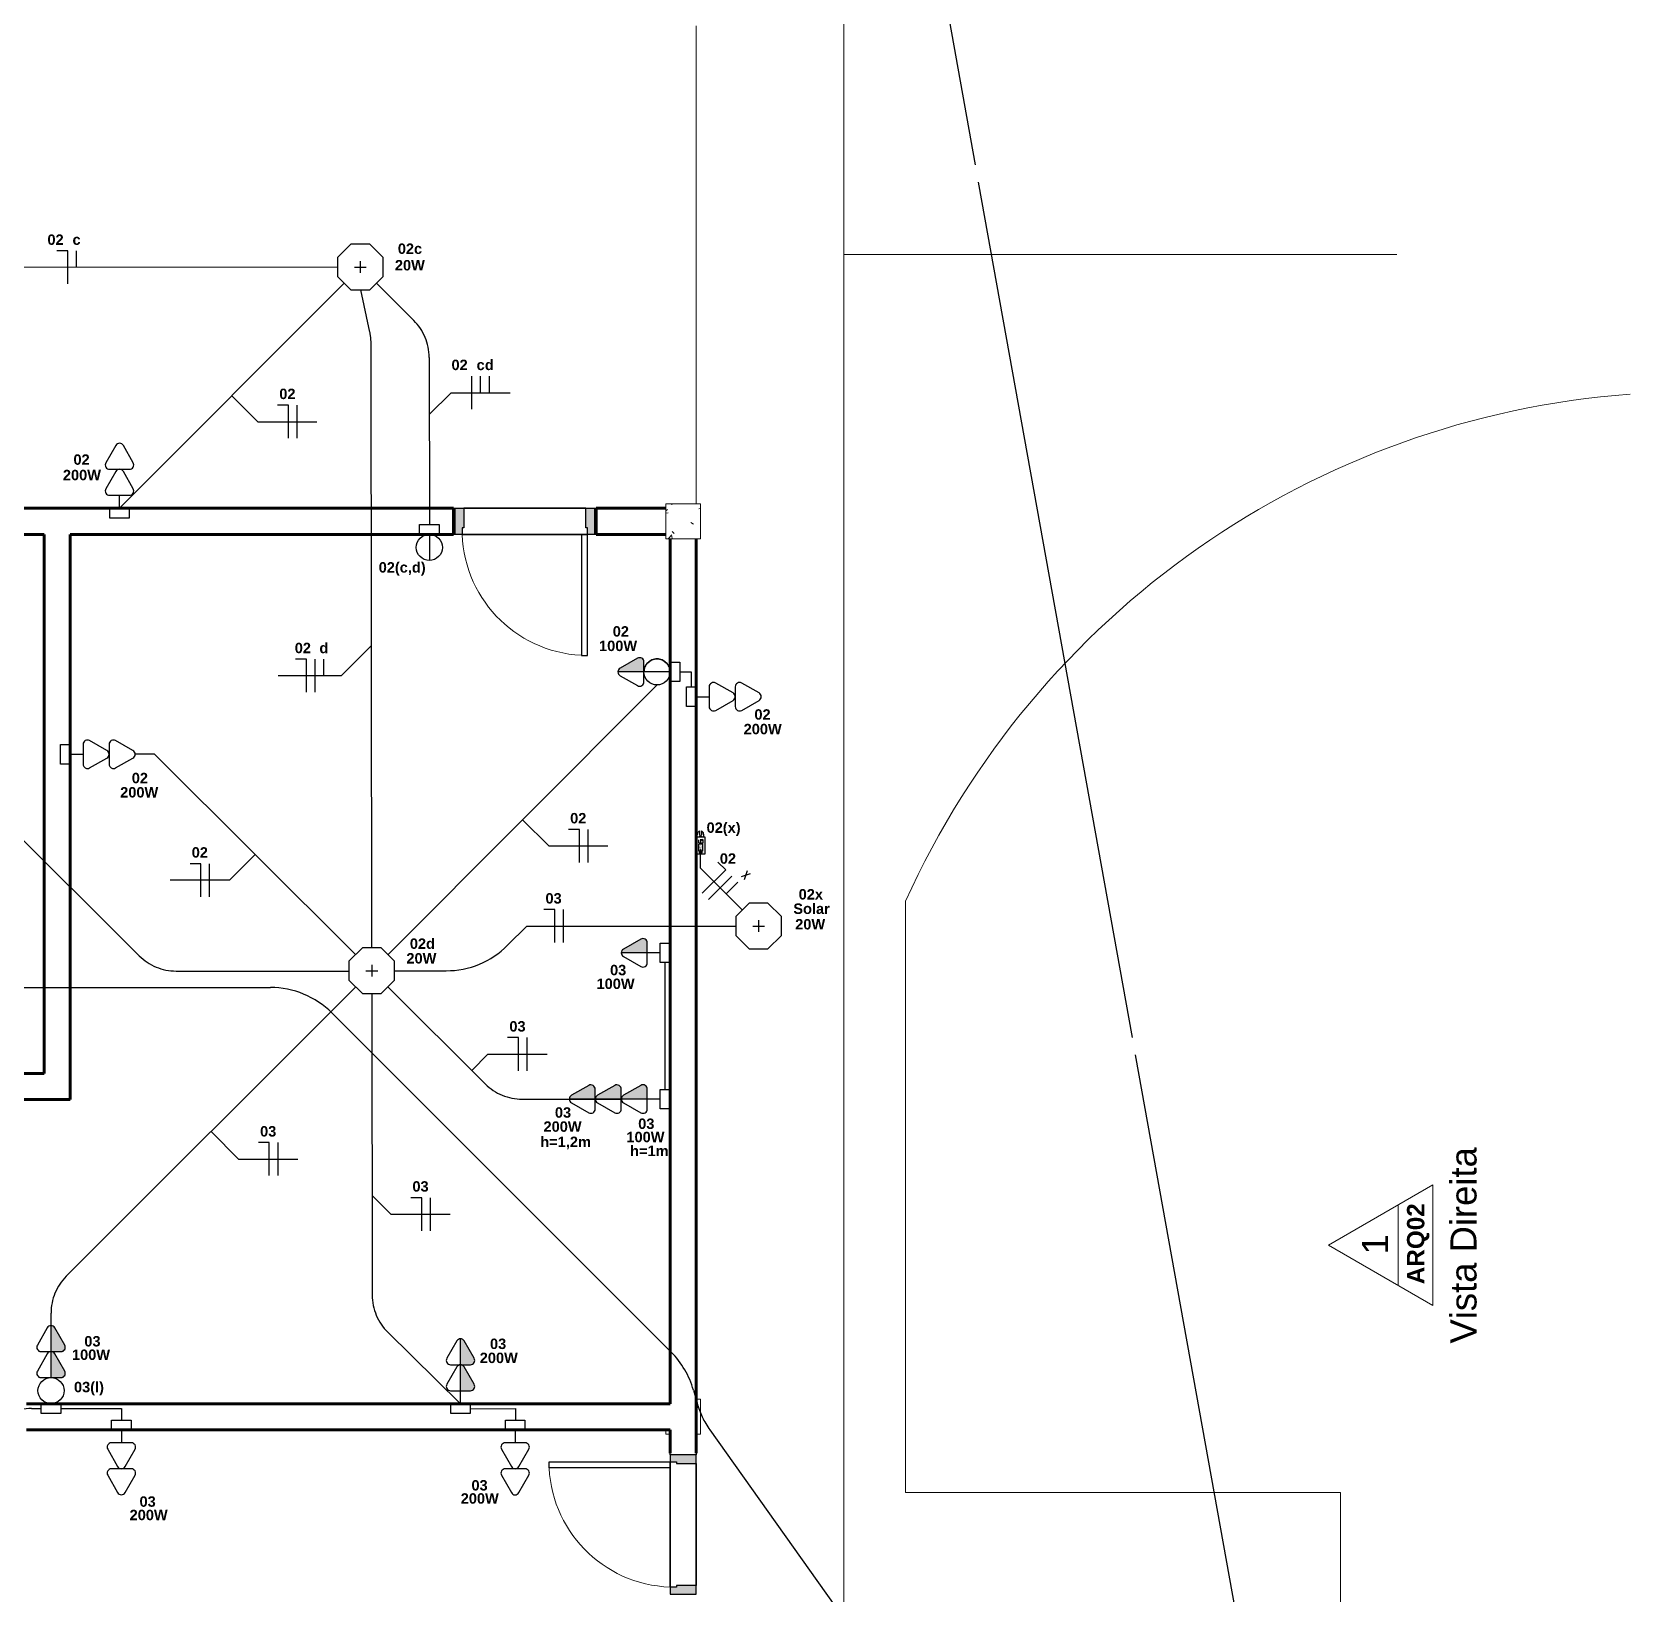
# Model space of a CAD drawing. Extents: x 1450 to 1868, y 82 to 351.
# Drawn here: x 1471.7 to 1480.89, y 149.15 to 158.14 of the extents above; entities that cross this region are included whole.
import ezdxf
from ezdxf.enums import TextEntityAlignment as Align

# ---------------------------------------------------------------- set-up
doc = ezdxf.new("R2010")
doc.units = 0
doc.header["$LTSCALE"] = 0.5
doc.linetypes.add('ELETRODUTO_TETO', pattern=[1000, 1000, 0])
doc.layers.get('0').update_dxf_attribs({"linetype": 'CONTINUOUS'})
for name, color, linetype, lineweight in [('A-DOOR', 31, 'CONTINUOUS', 25), ('A-DOOR-FRAM', 31, 'CONTINUOUS', 9), ('A-FLOR', 192, 'CONTINUOUS', 9), ('A-WALL', 113, 'CONTINUOUS', 30), ('G-ANNO-SYMB', 111, 'CONTINUOUS', 9), ('S-COLS', 52, 'CONTINUOUS', 9)]:
    doc.layers.add(name, color=color, linetype=linetype, lineweight=lineweight)
for name, color, linetype in [('ELETRODUTO', 7, 'CONTINUOUS'), ('ELETRODUTO_TETO', 2, 'CONTINUOUS'), ('FIACAO', 7, 'CONTINUOUS'), ('Iluminação', 7, 'CONTINUOUS'), ('INDICACAO_ALTURA', 7, 'CONTINUOUS'), ('INDICACAO_CIRCUITO', 2, 'CONTINUOUS'), ('INDICACAO_INTERRUPTOR_FIA', 2, 'CONTINUOUS'), ('INDICACAO_POTENCIA', 1, 'CONTINUOUS'), ('INTERRUPTORES', 1, 'CONTINUOUS'), ('LINHA_DE_CHAMADA', 7, 'CONTINUOUS'), ('LUMINÁRIAS', 3, 'CONTINUOUS'), ('Sensor', 7, 'CONTINUOUS'), ('TOMADAS ABNT', 10, 'CONTINUOUS'), ('X_LIGACAO_VIRTUAL_OBJ', 7, 'CONTINUOUS')]:
    doc.layers.add(name, color=color, linetype=linetype)
doc.styles.add('Arial', font='arialbd.ttf', dxfattribs={"height": 100})
doc.styles.add('Arial_1', font='arial.ttf', dxfattribs={"height": 150})
doc.styles.add('ROMANS', font='simplex.shx')

# ---------------------------------------------------------------- blocks, each defined once
blk = doc.blocks.new('Porta Simples de Abrir - 70x210cm - Marco de Madeira-3450794-Planta Baixa')
at = {"layer": 'A-DOOR-FRAM', "lineweight": 25}
h = blk.add_hatch(color=256, dxfattribs=at)
h.paths.add_polyline_path([(-400, 75), (-400, -75), (-360, -75), (-359.9, -38), (-350, -38), (-350, 75), (-399.1, 75)], flags=0)
h.paths.add_polyline_path([(350, 75), (350, -38), (360, -38), (360, -75), (400, -75), (400, 75), (361.7, 75)], flags=0)
at = {"layer": 'A-DOOR'}
for p, q in [((350, 75), (-350, 75)), ((-360, -75), (360, -75)), ((325, -75), (325, -771)), ((360, -75), (325, -75)), ((360, -771), (360, -75)), ((325, -771), (360, -771))]:
    blk.add_line(p, q, dxfattribs=at)
at = {"layer": 'A-DOOR', "lineweight": 9}
blk.add_arc((360, -50.9), 720.1, 181.92137, 270, dxfattribs=at)
at = {"layer": 'A-DOOR-FRAM', "lineweight": 25}
for p, q in [((-400, 75), (-350, 75)), ((-400, -75), (-400, 75)), ((-350, 75), (-350, -38)), ((350, 75), (400, 75)), ((350, -38), (350, 75)), ((400, 75), (400, -75)), ((-360, -75), (-400, -75)), ((-350, -38), (-360, -38)), ((-360, -38), (-360, -75)), ((360, -38), (350, -38)), ((360, -75), (360, -38)), ((400, -75), (360, -75))]:
    blk.add_line(p, q, dxfattribs=at)
blk = doc.blocks.new('Porta Simples de Abrir - 70x210cm - Marco de Madeira-3450791-Planta Baixa')
at = {"layer": 'A-DOOR-FRAM', "lineweight": 25}
h = blk.add_hatch(color=256, dxfattribs=at)
h.paths.add_polyline_path([(-400, -75), (-350, -75), (-350, 38), (-360, 38), (-360, 75), (-400, 75), (-400, -55.9)], flags=0)
h.paths.add_polyline_path([(350, -75), (400, -75), (400, 75), (360, 75), (359.9, 38), (350, 38), (350, -49.8)], flags=0)
at = {"layer": 'A-DOOR'}
for p, q in [((325, 75), (325, 771)), ((325, 771), (360, 771)), ((360, 771), (360, 75)), ((360, 75), (-360, 75)), ((360, 75), (325, 75)), ((-350, -75), (350, -75))]:
    blk.add_line(p, q, dxfattribs=at)
at = {"layer": 'A-DOOR', "lineweight": 9}
blk.add_arc((360, 50.9), 720.1, 90, 178.07863, dxfattribs=at)
at = {"layer": 'A-DOOR-FRAM', "lineweight": 25}
for p, q in [((-360, 75), (-400, 75)), ((-400, 75), (-400, -75)), ((-360, 38), (-360, 75)), ((-350, 38), (-360, 38)), ((-350, -75), (-350, 38)), ((360, 38), (350, 38)), ((350, 38), (350, -75)), ((360, 75), (360, 38)), ((400, 75), (360, 75)), ((400, -75), (400, 75)), ((-400, -75), (-350, -75)), ((350, -75), (400, -75))]:
    blk.add_line(p, q, dxfattribs=at)
blk = doc.blocks.new('Pilar Retangular de Concreto - 20X20 cm-V31-Planta Baixa')
at = {"layer": 'S-COLS'}
h = blk.add_hatch(dxfattribs=at)
h.set_pattern_fill('FP_50', color=256, style=0, pattern_type=2)
h.set_pattern_definition([(50, (31216.5, 6370.3), (364.368, -31.8783), [38.1, -419.1]), (355, (31216.5, 6370.3), (-70.486, 382.1133), [30.48, -335.28]), (100.451, (31246.87, 6367.65), (293.885, 350.2334), [32.38, -356.18]), (46.184, (31216.5, 6471.9), (542.1585, -84.086), [57.15, -628.65]), (96.636, (31261.7, 6464.9), (474.805, 494.855), [48.57, -534.27]), (351.184, (31216.5, 6471.9), (474.81, 494.85), [45.72, -502.92]), (21, (31267.3, 6446.5), (303.2285, -204.5305), [38.1, -419.1]), (326, (31267.3, 6446.5), (123.604, 368.376), [30.48, -335.28]), (71.451, (31292.58, 6429.46), (426.834, 163.8427), [32.38, -356.18]), (37.5, (31216.51, 6370.3), (6.17665, 169.11015), [16.764, -314.452, 16.764, -323.596, -336.55]), (37.5, (31216.51, 6370.3), (6.17665, 169.11015), [-671.576, 16.764, -319.786]), (7.5, (31216.51, 6370.3), (133.6389, 200.3615), [16.764, -177.292, 16.764, -306.832, -128.27]), (7.5, (31216.51, 6370.3), (133.6389, 200.3615), [-517.652, 16.764, -111.506]), (327.5, (31103.23, 6370.3), (271.1818, -11.45836), [16.764, -110.236, 16.764, -379.476, -525.78]), (327.5, (31103.23, 6370.3), (271.1818, -11.45836), [-523.24, 16.764, -509.016]), (317.5, (31052.43, 6370.3), (296.2585, 50.8528), [16.764, -148.336, 16.764, -246.38, -373.38]), (317.5, (31052.43, 6370.3), (296.2585, 50.8528), [-428.244, 16.764, -356.616])])
h.paths.add_polyline_path([(50, -100), (100, -100), (100, 100), (-100, 100), (-100, -100), (49.5, -100)], flags=0)
for p, q in [((100, 100), (-100, 100)), ((-100, 100), (-100, -100)), ((100, -100), (100, 100)), ((-100, -100), (100, -100))]:
    blk.add_line(p, q, dxfattribs=at)
blk = doc.blocks.new('Pilar Retangular de Concreto - 20X20 cm-3213277-Planta Baixa')
at = {"layer": 'S-COLS'}
h = blk.add_hatch(dxfattribs=at)
h.set_pattern_fill('FP_51', color=256, style=0, pattern_type=2)
h.set_pattern_definition([(0, (31216.51, 11520.3), (406.4, 101.6), [16.764, -288.036, 16.764, -288.036, -1625.6]), (0, (31216.51, 11520.3), (406.4, 101.6), [-609.6, 16.764, -592.836, 16.764, -288.036, -711.2]), (0, (31216.51, 11520.3), (406.4, 101.6), [-1524, 16.764, -186.436, 16.764, -491.236]), (120, (31368.91, 11571.1), (-291.18818, 301.15272), [16.764, -288.036, 16.764, -288.036, -1625.6]), (120, (31368.91, 11571.1), (-291.18818, 301.15272), [-609.6, 16.764, -592.836, 16.764, -288.036, -711.2]), (120, (31368.91, 11571.1), (-291.18818, 301.15272), [-1524, 16.764, -186.436, 16.764, -491.236]), (240, (31419.71, 11774.3), (-115.21182, -402.75272), [16.764, -288.036, 16.764, -1913.636]), (240, (31419.71, 11774.3), (-115.21182, -402.75272), [-321.564, -288.036, 16.764, -592.836, -1016]), (240, (31419.71, 11774.3), (-115.21182, -402.75272), [-1219.2, 16.764, -288.036, 16.764, -694.436]), (240, (31419.71, 11774.3), (-115.21182, -402.75272), [-1540.764, -186.436, 16.764, -491.236])])
h.paths.add_polyline_path([(-75, -100), (-75, -75), (-100, -75), (-100, -100)], flags=0)
h.paths.add_polyline_path([(75, -100), (100, -100), (100, 100), (75, 100), (75, 75)], flags=0)
h.paths.add_polyline_path([(-75, -75), (-74, -74), (-75, -74)], flags=0)
h.paths.add_polyline_path([(-74, 74), (-75, 75), (-75, 74)], flags=0)
for p, q in [((75, 100), (100, 100)), ((100, 100), (100, -100)), ((-100, -100), (-100, -75)), ((-75, -100), (-100, -100)), ((100, -100), (75, -100))]:
    blk.add_line(p, q, dxfattribs=at)
blk = doc.blocks.new('Elevação - Nome da Vista e Número do Detalhe-844492-Planta Baixa')
at = {"layer": 'G-ANNO-SYMB'}
for p, q in [((0.01, 8), (-6.92, -4)), ((0.01, 8), (6.94, -4)), ((-4.61, 0), (4.63, 0)), ((6.94, -4), (-6.92, -4))]:
    blk.add_line(p, q, dxfattribs=at)
blk = doc.blocks.new('*U185', base_point=(-45555.69, 15793.7))
blk.add_hatch(color=256).paths.add_polyline_path([(-45553.52, 15814.91, 0.269143), (-45555.69, 15816.17), (-45555.69, 15801.2), (-45550, 15801.2, 0.575867), (-45547.82, 15804.94)])
for p, q in [((-45555.69, 15801.2), (-45555.69, 15816.17)), ((-45557.86, 15814.91), (-45563.55, 15804.94)), ((-45547.82, 15804.94), (-45553.52, 15814.91)), ((-45561.38, 15801.2), (-45555.69, 15801.2)), ((-45555.69, 15793.7), (-45555.69, 15801.2)), ((-45555.69, 15801.2), (-45550, 15801.2))]:
    blk.add_line(p, q)
blk.add_lwpolyline([(-45561.29, 15793.7), (-45550.08, 15793.7), (-45550.08, 15788.1), (-45561.29, 15788.1)], close=True)
for centre, start, end in [((-45555.69, 15813.67), 29.74488, 150.25512), ((-45561.38, 15803.7), 150.25512, 270), ((-45550, 15803.7), 270, 29.74488)]:
    blk.add_arc(centre, 2.5, start, end)
blk = doc.blocks.new('*U186', base_point=(-45880.83, 15354.17))
blk.add_hatch(color=256).paths.add_polyline_path([(-45878.65, 15375.37, 0.269143), (-45880.83, 15376.63), (-45880.83, 15361.67), (-45875.13, 15361.67, 0.575867), (-45872.96, 15365.41)])
for p, q in [((-45883, 15375.37), (-45888.69, 15365.41)), ((-45880.83, 15361.67), (-45880.83, 15376.63)), ((-45872.96, 15365.41), (-45878.65, 15375.37)), ((-45886.52, 15361.67), (-45880.83, 15361.67)), ((-45880.83, 15354.17), (-45880.83, 15361.67)), ((-45880.83, 15361.67), (-45875.13, 15361.67))]:
    blk.add_line(p, q)
blk.add_lwpolyline([(-45886.43, 15354.17), (-45875.22, 15354.17), (-45875.22, 15348.56), (-45886.43, 15348.56)], close=True)
for centre, start, end in [((-45880.83, 15374.13), 29.74488, 150.25512), ((-45886.52, 15364.17), 150.25512, 270), ((-45875.13, 15364.17), 270, 29.74488)]:
    blk.add_arc(centre, 2.5, start, end)
blk = doc.blocks.new('*U200', base_point=(-46591.25, 14842.25))
for p, q in [((-46593.42, 14878.41), (-46599.12, 14868.45)), ((-46583.39, 14868.45), (-46589.08, 14878.41)), ((-46593.42, 14863.45), (-46599.12, 14853.49)), ((-46596.95, 14864.71), (-46591.25, 14864.71)), ((-46591.25, 14864.71), (-46585.56, 14864.71)), ((-46583.39, 14853.49), (-46589.08, 14863.45)), ((-46596.95, 14849.75), (-46591.25, 14849.75)), ((-46591.25, 14842.25), (-46591.25, 14849.75)), ((-46591.25, 14849.75), (-46585.56, 14849.75))]:
    blk.add_line(p, q)
blk.add_lwpolyline([(-46596.86, 14842.25), (-46585.65, 14842.25), (-46585.65, 14836.65), (-46596.86, 14836.65)], close=True)
for centre, start, end in [((-46591.25, 14877.17), 29.74488, 150.25512), ((-46596.95, 14867.21), 150.25512, 270), ((-46591.25, 14862.21), 29.74488, 150.25512), ((-46585.56, 14867.21), 270, 29.74488), ((-46596.95, 14852.25), 150.25512, 270), ((-46585.56, 14852.25), 270, 29.74488)]:
    blk.add_arc(centre, 2.5, start, end)
blk = doc.blocks.new('*U201', base_point=(-46012.42, 15176))
for p, q in [((-46014.59, 15212.17), (-46020.29, 15202.21)), ((-46004.56, 15202.21), (-46010.25, 15212.17)), ((-46014.59, 15197.21), (-46020.29, 15187.24)), ((-46018.11, 15198.47), (-46012.42, 15198.47)), ((-46012.42, 15198.47), (-46006.73, 15198.47)), ((-46004.56, 15187.24), (-46010.25, 15197.21)), ((-46018.11, 15183.5), (-46012.42, 15183.5)), ((-46012.42, 15176), (-46012.42, 15183.5)), ((-46012.42, 15183.5), (-46006.73, 15183.5))]:
    blk.add_line(p, q)
blk.add_lwpolyline([(-46018.03, 15176), (-46006.82, 15176), (-46006.82, 15170.4), (-46018.03, 15170.4)], close=True)
for centre, start, end in [((-46012.42, 15210.93), 29.74488, 150.25512), ((-46018.11, 15200.97), 150.25512, 270), ((-46006.73, 15200.97), 270, 29.74488), ((-46012.42, 15195.97), 29.74488, 150.25512), ((-46018.11, 15186), 150.25512, 270), ((-46006.73, 15186), 270, 29.74488)]:
    blk.add_arc(centre, 2.5, start, end)
blk = doc.blocks.new('*U214', base_point=(-46063.08, 15664.77))
for p, q in [((-46065.26, 15700.93), (-46070.95, 15690.97)), ((-46055.22, 15690.97), (-46060.91, 15700.93)), ((-46068.78, 15687.23), (-46063.08, 15687.23)), ((-46063.08, 15687.23), (-46057.39, 15687.23)), ((-46065.26, 15685.97), (-46070.95, 15676.01)), ((-46055.22, 15676.01), (-46060.91, 15685.97)), ((-46068.78, 15672.27), (-46063.08, 15672.27)), ((-46063.08, 15664.77), (-46063.08, 15672.27)), ((-46063.08, 15672.27), (-46057.39, 15672.27))]:
    blk.add_line(p, q)
blk.add_lwpolyline([(-46068.69, 15664.77), (-46057.48, 15664.77), (-46057.48, 15659.17), (-46068.69, 15659.17)], close=True)
for centre, start, end in [((-46063.08, 15699.69), 29.74488, 150.25512), ((-46068.78, 15689.73), 150.25512, 270), ((-46063.08, 15684.73), 29.74488, 150.25512), ((-46057.39, 15689.73), 270, 29.74488), ((-46068.78, 15674.77), 150.25512, 270), ((-46057.39, 15674.77), 270, 29.74488)]:
    blk.add_arc(centre, 2.5, start, end)
blk = doc.blocks.new('*U245', base_point=(-45792.45, 15303.26))
for points in [[(-45790.28, 15339.42, 0.269143), (-45792.45, 15340.68), (-45792.45, 15325.72), (-45786.76, 15325.72, 0.575867), (-45784.59, 15329.46)], [(-45790.28, 15324.46, 0.269143), (-45792.45, 15325.72), (-45792.45, 15310.76), (-45786.76, 15310.76, 0.575867), (-45784.59, 15314.5)]]:
    blk.add_hatch(color=256).paths.add_polyline_path(points)
for p, q in [((-45794.62, 15339.42), (-45800.32, 15329.46)), ((-45792.45, 15325.72), (-45792.45, 15340.68)), ((-45784.59, 15329.46), (-45790.28, 15339.42)), ((-45794.62, 15324.46), (-45800.32, 15314.5)), ((-45798.15, 15325.72), (-45792.45, 15325.72)), ((-45792.45, 15310.76), (-45792.45, 15325.72)), ((-45792.45, 15325.72), (-45786.76, 15325.72)), ((-45784.59, 15314.5), (-45790.28, 15324.46)), ((-45798.15, 15310.76), (-45792.45, 15310.76)), ((-45792.45, 15303.26), (-45792.45, 15310.76)), ((-45792.45, 15310.76), (-45786.76, 15310.76))]:
    blk.add_line(p, q)
blk.add_lwpolyline([(-45798.06, 15303.26), (-45786.85, 15303.26), (-45786.85, 15297.65), (-45798.06, 15297.65)], close=True)
for centre, start, end in [((-45792.45, 15338.18), 29.74488, 150.25512), ((-45798.15, 15328.22), 150.25512, 270), ((-45786.76, 15328.22), 270, 29.74488), ((-45792.45, 15323.22), 29.74488, 150.25512), ((-45798.15, 15313.26), 150.25512, 270), ((-45786.76, 15313.26), 270, 29.74488)]:
    blk.add_arc(centre, 2.5, start, end)
blk = doc.blocks.new('*U247', base_point=(-46220.67, 15532.66))
for p, q in [((-46222.84, 15568.82), (-46228.53, 15558.86)), ((-46212.8, 15558.86), (-46218.5, 15568.82)), ((-46222.84, 15553.86), (-46228.53, 15543.9)), ((-46226.36, 15555.12), (-46220.67, 15555.12)), ((-46220.67, 15555.12), (-46214.97, 15555.12)), ((-46212.8, 15543.9), (-46218.5, 15553.86)), ((-46226.36, 15540.16), (-46220.67, 15540.16)), ((-46220.67, 15532.66), (-46220.67, 15540.16)), ((-46220.67, 15540.16), (-46214.97, 15540.16))]:
    blk.add_line(p, q)
blk.add_lwpolyline([(-46226.27, 15532.66), (-46215.06, 15532.66), (-46215.06, 15527.06), (-46226.27, 15527.06)], close=True)
for centre, start, end in [((-46220.67, 15567.58), 29.74488, 150.25512), ((-46226.36, 15557.62), 150.25512, 270), ((-46214.97, 15557.62), 270, 29.74488), ((-46220.67, 15552.62), 29.74488, 150.25512), ((-46226.36, 15542.66), 150.25512, 270), ((-46214.97, 15542.66), 270, 29.74488)]:
    blk.add_arc(centre, 2.5, start, end)
blk = doc.blocks.new('*U250', base_point=(-45780.57, 15429.32))
for points in [[(-45778.4, 15457.98, 0.269143), (-45780.57, 15459.24), (-45780.57, 15444.28), (-45774.88, 15444.28, 0.575867), (-45772.71, 15448.02)], [(-45778.4, 15443.02, 0.269143), (-45780.57, 15444.28), (-45780.57, 15429.32), (-45774.88, 15429.32, 0.575867), (-45772.71, 15433.06)]]:
    blk.add_hatch(color=256).paths.add_polyline_path(points)
for p, q in [((-45782.74, 15457.98), (-45788.43, 15448.02)), ((-45780.57, 15444.28), (-45780.57, 15459.24)), ((-45772.71, 15448.02), (-45778.4, 15457.98)), ((-45782.74, 15443.02), (-45788.43, 15433.06)), ((-45786.26, 15444.28), (-45780.57, 15444.28)), ((-45780.57, 15429.32), (-45780.57, 15444.28)), ((-45780.57, 15444.28), (-45774.88, 15444.28)), ((-45772.71, 15433.06), (-45778.4, 15443.02)), ((-45786.26, 15429.32), (-45780.57, 15429.32)), ((-45780.57, 15429.32), (-45774.88, 15429.32))]:
    blk.add_line(p, q)
for centre, start, end in [((-45780.57, 15456.74), 29.74488, 150.25512), ((-45786.26, 15446.78), 150.25512, 270), ((-45774.88, 15446.78), 270, 29.74488), ((-45780.57, 15441.78), 29.74488, 150.25512), ((-45786.26, 15431.82), 150.25512, 270), ((-45774.88, 15431.82), 270, 29.74488)]:
    blk.add_arc(centre, 2.5, start, end)
blk = doc.blocks.new('*U251', base_point=(-45579.53, 15587.39))
at = {"linetype": 'ByBlock'}
blk.add_lwpolyline([(-45579.53, 15587.39), (-45579.52, 15587.39)], dxfattribs=at)
blk = doc.blocks.new('*U291', base_point=(-46555.9, 19648.2))
at = {"layer": 'LUMINÁRIAS'}
blk.add_lwpolyline([(-46574.1, 19655.8), (-46574.1, 19640.7), (-46563.4, 19630.1), (-46548.4, 19630.1), (-46537.7, 19640.7), (-46537.7, 19655.8), (-46548.4, 19666.4), (-46563.4, 19666.4)], close=True, dxfattribs=at)
for points in [[(-46555.9, 19652.9), (-46555.9, 19643.6)], [(-46560.6, 19648.2), (-46551.2, 19648.2)]]:
    blk.add_lwpolyline(points, dxfattribs=at)
blk = doc.blocks.new('Cozinha')
at = {"layer": 'A-WALL', "lineweight": 70}
for p, q in [((1363, -297.5), (782.5, -297.5)), ((1363, -312.5), (1363, -297.5)), ((1485, -297.5), (1445, -297.5)), ((1445, -297.5), (1445, -312.5)), ((782.5, -312.5), (1127.5, -312.5)), ((1127.5, -312.5), (1127.5, -622.5)), ((1142.5, -312.5), (1363, -312.5)), ((1142.5, -637.5), (1142.5, -312.5)), ((1445, -312.5), (1485, -312.5)), ((1487.5, -315), (1487.5, -812.5)), ((1502.5, -841), (1502.5, -315)), ((1127.5, -622.5), (1114.5, -622.5)), ((1114.5, -637.5), (1142.5, -637.5)), ((1487.5, -812.5), (1117.5, -812.5)), ((1117.5, -827.5), (1487.5, -827.5)), ((1487.5, -827.5), (1487.5, -841))]:
    blk.add_line(p, q, dxfattribs=at)
at = {"layer": 'A-WALL'}
for p, q in [((1363, -297.5), (1364, -297.5)), ((1369, -297.5), (1439, -297.5)), ((1444, -297.5), (1445, -297.5)), ((1364, -312.5), (1363, -312.5)), ((1440, -312.5), (1368, -312.5)), ((1445, -312.5), (1444, -312.5)), ((1487.5, -842), (1487.5, -841)), ((1502.5, -841), (1502.5, -842)), ((1487.5, -918), (1487.5, -846)), ((1502.5, -847), (1502.5, -917))]:
    blk.add_line(p, q, dxfattribs=at)
at = {"layer": 'A-WALL', "lineweight": 9}
for p, q in [((1142.5, -635.5), (1142.4, -635.5)), ((1487.6, -812.6), (1117.5, -812.6))]:
    blk.add_line(p, q, dxfattribs=at)
blk = doc.blocks.new('*U379', base_point=(-30989.75, 35808.86))
for p, q in [((-30982.25, 35814.55), (-30982.25, 35808.86)), ((-30968.55, 35811.03), (-30978.51, 35816.72)), ((-30967.29, 35814.55), (-30967.29, 35808.86)), ((-30953.59, 35811.03), (-30963.55, 35816.72)), ((-30989.75, 35808.86), (-30982.25, 35808.86)), ((-30982.25, 35808.86), (-30982.25, 35803.16)), ((-30978.51, 35800.99), (-30968.55, 35806.69)), ((-30967.29, 35808.86), (-30967.29, 35803.16)), ((-30963.55, 35800.99), (-30953.59, 35806.69))]:
    blk.add_line(p, q)
blk.add_lwpolyline([(-30989.75, 35814.46), (-30989.75, 35803.25), (-30995.35, 35803.25), (-30995.35, 35814.46)], close=True)
for centre, start, end in [((-30979.75, 35814.55), 60.25512, 180), ((-30964.79, 35814.55), 60.25512, 180), ((-30979.75, 35803.16), 180, 299.74488), ((-30969.79, 35808.86), 299.74488, 60.25512), ((-30964.79, 35803.16), 180, 299.74488), ((-30954.83, 35808.86), 299.74488, 60.25512)]:
    blk.add_arc(centre, 2.5, start, end)
blk = doc.blocks.new('*U384', base_point=(-30474.53, 36345.75))
blk.add_line((-30474.53, 36345.75), (-30459.53, 36345.75))
blk.add_lwpolyline([(-30474.53, 36351.35), (-30474.53, 36340.15), (-30480.14, 36340.15), (-30480.14, 36351.35)], close=True)
blk.add_circle((-30467.03, 36345.75), 7.5)
blk = doc.blocks.new('*U439', base_point=(-31249.24, 36786.62))
at = {"linetype": 'ByBlock'}
blk.add_lwpolyline([(-31249.24, 36786.62), (-31193.32, 36730.7, 0.198775), (-31172.13, 36721.92), (-31115.15, 36721.89)], format="xyb", dxfattribs=at)
blk = doc.blocks.new('*U440', base_point=(-31115.15, 36721.89))
at = {"linetype": 'ByBlock'}
blk.add_lwpolyline([(-31115.15, 36721.89), (-31115.15, 36721.89)], dxfattribs=at)
blk = doc.blocks.new('*U441', base_point=(-31089.88, 36727.46))
at = {"linetype": 'ByBlock'}
blk.add_lwpolyline([(-31089.88, 36727.46), (-31089.79, 36800.39)], dxfattribs=at)
blk = doc.blocks.new('*U442', base_point=(-31258.49, 36808.96))
at = {"linetype": 'ByBlock'}
blk.add_lwpolyline([(-31258.49, 36808.96), (-31258.49, 37156.79, 0.053042), (-31259.16, 37163.1), (-31264.42, 37187.54)], format="xyb", dxfattribs=at)
blk = doc.blocks.new('*U443', base_point=(-31255.37, 37191.38))
at = {"linetype": 'ByBlock'}
blk.add_lwpolyline([(-31255.37, 37191.38), (-31233.89, 37169.9, -0.198928), (-31225.1, 37148.68), (-31225.11, 37052.44)], format="xyb", dxfattribs=at)
blk = doc.blocks.new('*U444', base_point=(-31277.71, 37200.63))
at = {"linetype": 'ByBlock'}
blk.add_lwpolyline([(-31277.71, 37200.63), (-31602.78, 37200.63)], dxfattribs=at)
blk = doc.blocks.new('*U445', base_point=(-31258.49, 36782.78))
at = {"linetype": 'ByBlock'}
blk.add_lwpolyline([(-31258.49, 36782.78), (-31258.49, 36609.32, 0.200541), (-31249.57, 36587.97), (-31207.79, 36546.71)], format="xyb", dxfattribs=at)
blk = doc.blocks.new('*U449', base_point=(-31202.19, 36543.9))
at = {"linetype": 'ByBlock'}
blk.add_lwpolyline([(-31202.19, 36543.9), (-31202.19, 36543.9), (-31176.21, 36543.9), (-31176.21, 36537.38)], dxfattribs=at)
blk = doc.blocks.new('*U451', base_point=(-31273.88, 37191.38))
at = {"linetype": 'ByBlock'}
blk.add_lwpolyline([(-31273.88, 37191.38), (-31403.23, 37062.05)], dxfattribs=at)
blk = doc.blocks.new('*U452', base_point=(-31267.75, 36805.13))
at = {"linetype": 'ByBlock'}
blk.add_lwpolyline([(-31267.75, 36805.13), (-31383.23, 36920.61), (-31394.42, 36920.61)], dxfattribs=at)
blk = doc.blocks.new('*U476', base_point=(-31606.29, 36892.31))
at = {"linetype": 'ByBlock'}
blk.add_lwpolyline([(-31606.29, 36892.31), (-31492.33, 36892.3, -0.198883), (-31471.12, 36883.51), (-31392.26, 36804.65, 0.198594), (-31371.08, 36795.87), (-31271.58, 36795.74)], format="xyb", dxfattribs=at)
blk = doc.blocks.new('*U774', base_point=(-33693.58, 35301.75))
at = {"linetype": 'ByBlock'}
blk.add_arc((-33701.08, 35301.75), 7.5, 180, 180, dxfattribs=at)
blk = doc.blocks.new('*U773', base_point=(-33678.62, 35301.75))
at = {"linetype": 'ByBlock'}
blk.add_lwpolyline([(-33678.62, 35301.75), (-33678.62, 35301.75)], dxfattribs=at)
blk = doc.blocks.new('*U762', base_point=(-33475.09, 35665.19))
blk.add_hatch(color=256).paths.add_polyline_path([(-33461.38, 35663.02, 0.269143), (-33460.13, 35665.19), (-33475.09, 35665.19), (-33475.09, 35659.5, 0.575867), (-33471.35, 35657.33)])
for p, q in [((-33475.09, 35670.89), (-33475.09, 35665.19)), ((-33475.09, 35665.19), (-33475.09, 35659.5)), ((-33475.09, 35665.19), (-33460.13, 35665.19)), ((-33461.38, 35667.36), (-33471.35, 35673.06)), ((-33471.35, 35657.33), (-33461.38, 35663.02))]:
    blk.add_line(p, q)
for centre, start, end in [((-33472.59, 35670.89), 60.25512, 180), ((-33462.63, 35665.19), 299.74488, 60.25512), ((-33472.59, 35659.5), 180, 299.74488)]:
    blk.add_arc(centre, 2.5, start, end)
blk = doc.blocks.new('*U763', base_point=(-33353.58, 35808.49))
at = {"linetype": 'ByBlock'}
blk.add_lwpolyline([(-33353.58, 35808.49), (-33353.57, 35808.49)], dxfattribs=at)
blk = doc.blocks.new('*U761', base_point=(-33475.09, 35665.19))
blk.add_lwpolyline([(-33475.09, 35670.8), (-33475.09, 35659.59), (-33480.69, 35659.59), (-33480.69, 35670.8)], close=True)
blk.add_circle((-33467.59, 35665.19), 7.5)
blk = doc.blocks.new('*U767', base_point=(-33353.63, 35555.76))
at = {"linetype": 'ByBlock'}
blk.add_arc((-33346.13, 35555.76), 7.5, 359.9999999999515, 0, dxfattribs=at)
blk = doc.blocks.new('*U780', base_point=(-32594.55, 35225.87))
at = {"linetype": 'ByBlock'}
blk.add_lwpolyline([(-32594.55, 35225.87), (-32594.55, 35233.05, -0.198912), (-32585.77, 35254.26), (-32419.34, 35420.69)], format="xyb", dxfattribs=at)
blk = doc.blocks.new('*U781', base_point=(-32594.55, 35210.91))
at = {"linetype": 'ByBlock'}
blk.add_lwpolyline([(-32594.55, 35210.91), (-32594.55, 35210.91)], dxfattribs=at)
blk = doc.blocks.new('*U782', base_point=(-32588.95, 35178.14))
at = {"linetype": 'ByBlock'}
blk.add_lwpolyline([(-32588.95, 35178.14), (-32554.11, 35178.14), (-32554.11, 35171.55)], dxfattribs=at)
blk = doc.blocks.new('*U783', base_point=(-32594.55, 35195.94))
at = {"linetype": 'ByBlock'}
blk.add_arc((-32594.55, 35188.44), 7.5, 90, 90, dxfattribs=at)
blk = doc.blocks.new('*U789', base_point=(-32758.7, 35037.7))
at = {"linetype": 'ByBlock'}
blk.add_lwpolyline([(-32758.7, 35037.7), (-32627.05, 35169.36, -0.198912), (-32605.83, 35178.14), (-32600.16, 35178.14)], format="xyb", dxfattribs=at)
blk = doc.blocks.new('*U795', base_point=(-30117.59, 34469.84))
at = {"linetype": 'ByBlock'}
blk.add_arc((-30117.59, 34477.34), 7.5, 90, 270, dxfattribs=at)
blk = doc.blocks.new('*U702', base_point=(-33530.26, 38080.92))
blk.add_line((-33530.26, 38080.92), (-33515.26, 38080.92))
blk.add_lwpolyline([(-33530.26, 38086.52), (-33530.26, 38075.32), (-33535.86, 38075.32), (-33535.86, 38086.52)], close=True)
blk.add_circle((-33522.76, 38080.92), 7.5)
blk = doc.blocks.new('*U703', base_point=(-33552.37, 38084.74))
blk.add_hatch(color=256).paths.add_polyline_path([(-33538.67, 38082.57, 0.269143), (-33537.41, 38084.74), (-33552.37, 38084.74), (-33552.37, 38079.05, 0.575867), (-33548.63, 38076.88)])
for p, q in [((-33552.37, 38090.43), (-33552.37, 38084.74)), ((-33538.67, 38086.91), (-33548.63, 38092.6)), ((-33552.37, 38084.74), (-33552.37, 38079.05)), ((-33552.37, 38084.74), (-33537.41, 38084.74)), ((-33548.63, 38076.88), (-33538.67, 38082.57))]:
    blk.add_line(p, q)
for centre, start, end in [((-33549.87, 38090.43), 60.25512, 180), ((-33539.91, 38084.74), 299.74488, 60.25512), ((-33549.87, 38079.05), 180, 299.74488)]:
    blk.add_arc(centre, 2.5, start, end)
blk = doc.blocks.new('*U798', base_point=(-32400.84, 35439.21))
at = {"linetype": 'ByBlock'}
blk.add_lwpolyline([(-32400.84, 35439.21), (-32246.07, 35594.34)], dxfattribs=at)
blk = doc.blocks.new('*U799', base_point=(-32232.98, 35601.84))
at = {"linetype": 'ByBlock'}
blk.add_lwpolyline([(-32232.98, 35601.84), (-32226.39, 35601.84), (-32226.39, 35593.2)], dxfattribs=at)
blk = doc.blocks.new('*U800', base_point=(-32253.58, 35601.84))
at = {"linetype": 'ByBlock'}
blk.add_arc((-32246.08, 35601.84), 7.5, 0, 180, dxfattribs=at)
blk = doc.blocks.new('*U1126', base_point=(-32151.6, 36385.57))
at = {"linetype": 'ByBlock'}
blk.add_lwpolyline([(-32151.6, 36385.57), (-31837.02, 34636.36)], dxfattribs=at)
blk = doc.blocks.new('*U1127', base_point=(-32943.58, 35605.44))
at = {"linetype": 'ByBlock'}
blk.add_lwpolyline([(-32943.58, 35605.44), (-32943.01, 35605.44, -0.198912), (-32907.65, 35590.8), (-32751.86, 35435, 0.198912), (-32716.5, 35420.36), (-32468.4, 35420.36, -0.198912), (-32433.05, 35405.71), (-32237.93, 35210.6, -0.128966), (-32225.13, 35188.69), (-32223.08, 35181.35, 0.086564), (-32215.68, 35165.84), (-31844.89, 34643.99)], format="xyb", dxfattribs=at)
blk = doc.blocks.new('*U1311', base_point=(1473.7829, 152.7384))
at = {"linetype": 'ByBlock'}
blk.add_lwpolyline([(1473.7829, 152.7384), (1474.079, 152.7384, 0.198912), (1474.4326, 152.8848), (1474.5429, 152.9951), (1475.7452, 152.9951)], format="xyb", dxfattribs=at)
blk = doc.blocks.new('*U1315', base_point=(1473.1387, 150.689))
blk.add_hatch(color=256).paths.add_polyline_path([(1473.2198, 150.6879, 1), (1473.221, 150.6879, 1)])
for points in [[(1473.2387, 150.713), (1473.2387, 150.665, -0.414214), (1473.2377, 150.664), (1473.1397, 150.664, -0.414214), (1473.1387, 150.665), (1473.1387, 150.713, -0.414214), (1473.1397, 150.714), (1473.2377, 150.714, -0.414214)], [(1473.1565, 150.6785), (1473.1565, 150.6972, -0.414214), (1473.1575, 150.6982), (1473.1969, 150.6982, -0.414214), (1473.1979, 150.6972), (1473.1979, 150.6785, -0.414214), (1473.1969, 150.6775), (1473.1575, 150.6775, -0.414214)]]:
    blk.add_lwpolyline(points, format="xyb", close=True)
for points in [[(1473.1461, 150.6941), (1473.1424, 150.6903)], [(1473.1424, 150.6903), (1473.1515, 150.6903)], [(1473.1461, 150.6817), (1473.1424, 150.6854)], [(1473.1424, 150.6854), (1473.1515, 150.6854)], [(1473.155, 150.6879), (1473.155, 150.6899), (1473.1565, 150.6899)], [(1473.155, 150.6879), (1473.155, 150.6858), (1473.1565, 150.6858)], [(1473.1614, 150.6895), (1473.1594, 150.6875)], [(1473.1614, 150.6865), (1473.1614, 150.6855), (1473.1594, 150.6875)], [(1473.1614, 150.6885), (1473.1614, 150.6895)], [(1473.1644, 150.6885), (1473.1644, 150.6865), (1473.1614, 150.6865)], [(1473.1614, 150.6885), (1473.1644, 150.6885)], [(1473.1979, 150.6942), (1473.2034, 150.6942), (1473.2034, 150.6981), (1473.2204, 150.6981)], [(1473.1979, 150.6879), (1473.2198, 150.6879)], [(1473.1979, 150.6812), (1473.2034, 150.6812), (1473.2034, 150.674), (1473.2204, 150.674), (1473.2204, 150.6785)], [(1473.2204, 150.6809), (1473.222, 150.6826), (1473.2187, 150.6792), (1473.2204, 150.6809), (1473.2187, 150.6826), (1473.222, 150.6792)], [(1473.2204, 150.6833), (1473.2204, 150.6873)], [(1473.221, 150.6879), (1473.2243, 150.6879)], [(1473.2421, 150.689), (1473.2421, 150.694), (1473.2387, 150.694)], [(1473.2421, 150.689), (1473.2421, 150.684), (1473.2387, 150.684)], [(1473.2726, 150.6949), (1473.2506, 150.6949)], [(1473.2726, 150.6831), (1473.2506, 150.6831)], [(1473.2635, 150.704), (1473.2726, 150.6949)], [(1473.2635, 150.674), (1473.2726, 150.6831)]]:
    blk.add_lwpolyline(points)
for centre, radius in [((1473.2204, 150.6809), 0.00238), ((1473.2204, 150.6879), 0.000592)]:
    blk.add_circle(centre, radius)
for centre, radius, start, end in [((1473.2687, 150.7939), 0.09, 250.53096, 266.73818), ((1473.144, 150.7313), 0.0373, 273.26182, 289.46904), ((1473.144, 150.6444), 0.0373, 70.53096, 86.73818), ((1473.1515, 150.6879), 0.00245, 270, 90), ((1473.2687, 150.5842), 0.09, 93.26182, 109.46904), ((1473.2506, 150.689), 0.00591, 90, 270)]:
    blk.add_arc(centre, radius, start, end)
at = {"layer": 'INDICACAO_CIRCUITO', "style": 'Arial'}
for s, height, p in [('RELÉ FOTOELETRÔNICO', 0.004818, (1473.1487, 150.7066)), ('BIVOLT (127/220~)', 0.001394, (1473.1395, 150.6709)), ('10A/5A - 50 a 60Hz', 0.001394, (1473.1395, 150.6683)), ('POTÊNCIA: 1200VA ou 500W', 0.001394, (1473.1395, 150.6656)), ('NÃO INSTALAR', 0.002378, (1473.1665, 150.6894)), ('DIRECIONADO', 0.002192, (1473.1674, 150.686)), ('P/ A LÂMPADA', 0.002192, (1473.1678, 150.6825)), ('SENSOR', 0.00271, (1473.1696, 150.6941)), ('VERMELHO', 0.00139, (1473.2064, 150.6747)), ('BRANCO', 0.00139, (1473.2064, 150.6884)), ('PRETO', 0.00139, (1473.2092, 150.6988)), ('FASE 1', 0.00139, (1473.2214, 150.6975)), ('FASE 2', 0.00139, (1473.2222, 150.6891)), ('NEUTRO', 0.00139, (1473.2222, 150.6855)), ('CARGA', 0.00139, (1473.2231, 150.6781)), ('OU', 0.00139, (1473.2249, 150.6872))]:
    blk.add_text(s, height=height, dxfattribs=at).set_placement(p)
blk = doc.blocks.new('*U1316', base_point=(1475.7835, 153.0877))
at = {"linetype": 'ByBlock'}
blk.add_lwpolyline([(1475.7835, 153.0877), (1475.5457, 153.3256), (1475.542, 153.3292), (1475.542, 153.4093)], dxfattribs=at)
blk = doc.blocks.new('*U1322', base_point=(608.67, 153.293))
for p, q in [((608.67, 153.483), (608.544, 153.483)), ((608.67, 153.103), (608.67, 153.483))]:
    blk.add_line(p, q)
blk = doc.blocks.new('*U1323', base_point=(576.818, 148.746))
blk.add_line((576.818, 148.556), (576.818, 148.936))
blk = doc.blocks.new('*U1366', base_point=(1474.4896, 152.2587))
at = {"xscale": 0.5, "yscale": 0.5, "zscale": 0.5}
for name, p in [('*U1322', (1474.4962, 152.2587)), ('*U1323', (1474.5462, 152.2587))]:
    blk.add_blockref(name, p, dxfattribs=at)
blk = doc.blocks.new('*U1331', base_point=(665.55, 144.199))
blk.add_line((665.55, 144.199), (665.55, 144.389))
blk = doc.blocks.new('*U1369', base_point=(1473.2948, 154.4351))
at = {"xscale": 0.5, "yscale": 0.5, "zscale": 0.5}
for name, p in [('*U1322', (1473.2764, 154.4351)), ('*U1323', (1473.3264, 154.4351)), ('*U1331', (1473.3764, 154.4351))]:
    blk.add_blockref(name, p, dxfattribs=at)
blk = doc.blocks.new('*U1370', base_point=(1473.9321, 151.338))
at = {"xscale": 0.5, "yscale": 0.5, "zscale": 0.5}
for name, p in [('*U1322', (1473.9388, 151.338)), ('*U1323', (1473.9888, 151.338))]:
    blk.add_blockref(name, p, dxfattribs=at)
blk = doc.blocks.new('*U1371', base_point=(1473.0561, 151.655))
at = {"xscale": 0.5, "yscale": 0.5, "zscale": 0.5}
for name, p in [('*U1322', (1473.0627, 151.655)), ('*U1323', (1473.1127, 151.655))]:
    blk.add_blockref(name, p, dxfattribs=at)
blk = doc.blocks.new('*U1372', base_point=(1472.663, 153.2592))
at = {"xscale": 0.5, "yscale": 0.5, "zscale": 0.5}
for name, p in [('*U1322', (1472.6696, 153.2592)), ('*U1323', (1472.7196, 153.2592))]:
    blk.add_blockref(name, p, dxfattribs=at)
blk = doc.blocks.new('*U1391', base_point=(1471.9295, 156.7838))
at = {"xscale": 0.5, "yscale": 0.5, "zscale": 0.5}
for name, p in [('*U1322', (1471.9045, 156.7838)), ('*U1331', (1471.9545, 156.7838))]:
    blk.add_blockref(name, p, dxfattribs=at)
blk = doc.blocks.new('*U1393', base_point=(1473.1665, 155.8967))
at = {"xscale": 0.5, "yscale": 0.5, "zscale": 0.5}
for name, p in [('*U1322', (1473.1731, 155.8967)), ('*U1323', (1473.2231, 155.8967))]:
    blk.add_blockref(name, p, dxfattribs=at)
blk = doc.blocks.new('*U1399', base_point=(1474.839, 153.4561))
at = {"xscale": 0.5, "yscale": 0.5, "zscale": 0.5}
for name, p in [('*U1322', (1474.8457, 153.4561)), ('*U1323', (1474.8957, 153.4561))]:
    blk.add_blockref(name, p, dxfattribs=at)
blk = doc.blocks.new('*U1449', base_point=(1474.2778, 156.0633))
at = {"xscale": 0.5, "yscale": 0.5, "zscale": 0.5}
for name, p in [('*U1323', (1474.2278, 156.0633)), ('*U1331', (1474.2778, 156.0633)), ('*U1331', (1474.3278, 156.0633))]:
    blk.add_blockref(name, p, dxfattribs=at)
blk = doc.blocks.new('*U1339', base_point=(1470.9908, 152.8071))
at = {"xscale": 0.5, "yscale": 0.5, "zscale": 0.5}
for name, p in [('*U1322', (1470.9725, 152.8071)), ('*U1323', (1471.0225, 152.8071)), ('*U1331', (1471.0725, 152.8071))]:
    blk.add_blockref(name, p, dxfattribs=at)

msp = doc.modelspace()

# ---------------------------------------------------------------- linework, layer by layer
at = {"layer": 'A-FLOR'}
for p, q in [((1476.367, 159.7734), (1476.367, 142.8379)), ((1475.517, 155.4234), (1475.517, 158.1734)), ((1479.547, 156.8584), (1476.367, 156.8584)), ((1476.7218, 149.7382), (1476.7218, 153.1382)), ((1479.2218, 149.7382), (1476.7218, 149.7382)), ((1479.2218, 142.7382), (1479.2218, 149.7382))]:
    msp.add_line(p, q, dxfattribs=at)
msp.add_arc((1481.2572, 151.0937), 4.9749, 94.26518, 155.73482, dxfattribs=at)
at = {"layer": 'LINHA_DE_CHAMADA'}
for points in [[(1472.8474, 156.0458), (1472.9965, 155.8967), (1473.3365, 155.8967)], [(1473.982, 155.9375), (1474.1078, 156.0633), (1474.4478, 156.0633)], [(1473.6498, 154.6084), (1473.4764, 154.4351), (1473.1131, 154.4351)], [(1474.5184, 153.6067), (1474.669, 153.4561), (1475.009, 153.4561)], [(1472.9813, 153.4075), (1472.833, 153.2592), (1472.493, 153.2592)], [(1474.2263, 152.1655), (1474.3196, 152.2587), (1474.6596, 152.2587)], [(1472.7274, 151.8137), (1472.8861, 151.655), (1473.2261, 151.655)], [(1473.6536, 151.4465), (1473.7621, 151.338), (1474.1021, 151.338)]]:
    msp.add_lwpolyline(points, dxfattribs=at)

# ---------------------------------------------------------------- block references
at = {"layer": 'A-DOOR', "xscale": 0.00100000000000115, "yscale": 0.00100000000000115, "zscale": 0.00100000000000115}
msp.add_blockref('Porta Simples de Abrir - 70x210cm - Marco de Madeira-3450794-Planta Baixa', (1474.532, 155.3234), dxfattribs=at)
at = {"layer": 'A-DOOR', "xscale": 0.00100000000000115, "yscale": 0.00100000000000115, "zscale": 0.00100000000000115, "rotation": 89.99999999999967}
msp.add_blockref('Porta Simples de Abrir - 70x210cm - Marco de Madeira-3450791-Planta Baixa', (1475.442, 149.5534), dxfattribs=at)
at = {"layer": 'A-WALL', "xscale": 0.01000000108748102, "yscale": 0.01000000108748102, "zscale": 0.01000000108748102}
msp.add_blockref('Cozinha', (1460.492, 158.3734), dxfattribs=at)
at = {"layer": 'ELETRODUTO', "linetype": 'ELETRODUTO_TETO', "xscale": 0.01000000108748102, "yscale": 0.01000000108748102, "zscale": 0.01000000108748102}
for name, p in [('*U1126', (1476.2369, 162.2946)), ('*U1127', (1468.317, 154.4934)), ('*U781', (1471.8074, 150.548)), ('*U783', (1471.8074, 150.3984))]:
    msp.add_blockref(name, p, dxfattribs=at)
for name, p, rotation in [('*U795', (1475.217, 154.4574), 270.0000000000347), ('*U773', (1471.8074, 150.548), 90), ('*U774', (1471.8074, 150.3984), 90), ('*U767', (1471.8074, 150.3984), 270)]:
    msp.add_blockref(name, p, dxfattribs=dict(at, rotation=rotation))
at = {"layer": 'ELETRODUTO_TETO', "linetype": 'ELETRODUTO_TETO', "xscale": 0.01000000108748102, "yscale": 0.01000000108748102, "zscale": 0.01000000108748102, "rotation": 0.07010083668257439}
for name, p in [('*U444', (1473.4549, 156.7857)), ('*U451', (1473.4933, 156.6932)), ('*U443', (1473.6785, 156.6934)), ('*U442', (1473.6519, 152.8693)), ('*U452', (1473.5594, 152.8308)), ('*U476', (1470.1729, 153.6985)), ('*U441', (1475.339, 152.0563)), ('*U439', (1473.7447, 152.6459)), ('*U445', (1473.6522, 152.6075)), ('*U440', (1475.0864, 152.0003)), ('*U449', (1474.2182, 150.2194))]:
    msp.add_blockref(name, p, dxfattribs=at)
at = {"layer": 'ELETRODUTO_TETO', "linetype": 'ELETRODUTO_TETO', "xscale": 0.01000000108748102, "yscale": 0.01000000108748102, "zscale": 0.01000000108748102}
for name, p in [('*U799', (1475.4231, 154.4574)), ('*U798', (1473.7445, 152.831)), ('*U780', (1471.8074, 150.6976)), ('*U789', (1470.1658, 148.8159)), ('*U782', (1471.8634, 150.2204))]:
    msp.add_blockref(name, p, dxfattribs=at)
at = {"layer": 'ELETRODUTO_TETO', "linetype": 'ELETRODUTO_TETO'}
for name, p in [('*U1316', (1475.7835, 153.0877)), ('*U1311', (1473.7829, 152.7384))]:
    msp.add_blockref(name, p, dxfattribs=at)
at = {"layer": 'FIACAO'}
for name, p, rotation in [('*U1391', (1471.9295, 156.7838), 0.07010083663827735), ('*U1339', (1475.6326, 153.2386), 315)]:
    msp.add_blockref(name, p, dxfattribs=dict(at, rotation=rotation))
for name, p in [('*U1449', (1474.2778, 156.0633)), ('*U1393', (1473.1665, 155.8967)), ('*U1369', (1473.2948, 154.4351)), ('*U1399', (1474.839, 153.4561)), ('*U1372', (1472.663, 153.2592)), ('*U1372', (1474.6972, 152.9951)), ('*U1366', (1474.4896, 152.2587)), ('*U1371', (1473.0561, 151.655)), ('*U1370', (1473.9321, 151.338))]:
    msp.add_blockref(name, p, dxfattribs=at)
at = {"layer": 'G-ANNO-SYMB', "extrusion": (0, 0, -1), "xscale": 0.05000000000005746, "yscale": 0.05000000000005746, "zscale": 0.05000000000005746, "rotation": 270.0000000000002}
msp.add_blockref('Elevação - Nome da Vista e Número do Detalhe-844492-Planta Baixa', (-1479.5539, 151.1605), dxfattribs=at)
at = {"layer": 'Iluminação', "xscale": 0.007210252382215969, "yscale": 0.007210252382215969, "zscale": 0.007210252382215969}
for p in [(1473.5858, 156.7859), (1475.8761, 152.9951), (1473.652, 152.7384)]:
    msp.add_blockref('*U291', p, dxfattribs=at)
at = {"layer": 'INTERRUPTORES', "color": 1, "xscale": 0.01000000108748102, "yscale": 0.01000000108748102, "zscale": 0.01000000108748102, "rotation": 270.0000000000002}
msp.add_blockref('*U384', (1473.9828, 155.2484), dxfattribs=at)
at = {"layer": 'INTERRUPTORES', "xscale": 0.01000000108748102, "yscale": 0.01000000108748102, "zscale": 0.01000000108748102}
for name, p, rotation in [('*U702', (1475.367, 154.4574), 180.0000000000346), ('*U761', (1471.8074, 150.2484), 90)]:
    msp.add_blockref(name, p, dxfattribs=dict(at, rotation=rotation))
at = {"layer": 'INTERRUPTORES', "linetype": 'ELETRODUTO_TETO', "xscale": 0.01000000108748102, "yscale": 0.01000000108748102, "zscale": 0.01000000108748102}
msp.add_blockref('*U800', (1475.217, 154.4574), dxfattribs=at)
at = {"layer": 'S-COLS', "xscale": 0.00100000000000115, "yscale": 0.00100000000000115, "zscale": 0.00100000000000115}
for name, p in [('Pilar Retangular de Concreto - 20X20 cm-V31-Planta Baixa', (1475.442, 155.3234)), ('Pilar Retangular de Concreto - 20X20 cm-3213277-Planta Baixa', (1475.442, 150.1734))]:
    msp.add_blockref(name, p, dxfattribs=at)
at = {"layer": 'Sensor', "rotation": 90}
msp.add_blockref('*U1315', (1475.542, 153.4093), dxfattribs=at)
at = {"layer": 'TOMADAS ABNT', "xscale": 0.01000000108748102, "yscale": 0.01000000108748102, "zscale": 0.01000000108748102}
for name, p in [('*U214', (1472.2015, 155.3984)), ('*U379', (1475.517, 154.3149)), ('*U245', (1474.1621, 150.2474))]:
    msp.add_blockref(name, p, dxfattribs=at)
for name, p, rotation in [('*U703', (1475.217, 154.4574), 180.0000000000346), ('*U247', (1471.917, 153.9836), 269.9999999999995), ('*U185', (1475.311, 152.8417), 89.99999999999967), ('*U186', (1475.311, 152.0003), 89.99999999999967), ('*U762', (1471.8074, 150.548), 90), ('*U762', (1471.8074, 150.3984), 90), ('*U200', (1472.2118, 150.0984), 179.9999999999997), ('*U201', (1474.4761, 150.0984), 179.9999999999997)]:
    msp.add_blockref(name, p, dxfattribs=dict(at, rotation=rotation))
at = {"layer": 'TOMADAS ABNT', "color": 1, "xscale": 0.01000000108748102, "yscale": 0.01000000108748102, "zscale": 0.01000000108748102, "rotation": 89.99999999999967}
msp.add_blockref('*U250', (1475.0864, 152.0003), dxfattribs=at)
at = {"layer": 'X_LIGACAO_VIRTUAL_OBJ', "xscale": 0.01000000108748102, "yscale": 0.01000000108748102, "zscale": 0.01000000108748102}
msp.add_blockref('*U251', (1475.0864, 152.0003), dxfattribs=at)
at = {"layer": 'X_LIGACAO_VIRTUAL_OBJ', "xscale": 0.01000000108748102, "yscale": 0.01000000108748102, "zscale": 0.01000000108748102, "rotation": 270}
msp.add_blockref('*U763', (1471.8074, 150.3984), dxfattribs=at)

# ---------------------------------------------------------------- texts
at = {"layer": 'G-ANNO-SYMB', "attachment_point": 1, "rotation": 90}
for s, insert, char_height, width, style in [('Vista Direita', (1479.8544, 150.5943), 0.15, 1.386919, 'Arial_1'), ('ARQ02', (1479.6047, 150.9354), 0.1, 0.56519, 'Arial'), ('1', (1479.3462, 151.1068), 0.15, 0.144304, 'Arial_1')]:
    msp.add_mtext(s, dxfattribs=dict(at, insert=insert, char_height=char_height, width=width, style=style))
at = {"layer": 'INDICACAO_ALTURA', "style": 'Arial'}
for s, p in [('h=1,2m', (1474.621, 151.7245)), ('h=1m', (1475.1372, 151.6725))]:
    msp.add_text(s, height=0.06, dxfattribs=at).set_placement(p)
at = {"layer": 'INDICACAO_CIRCUITO', "style": 'Arial'}
for s, p in [('02', (1471.8334, 156.9137)), ('02', (1474.1568, 156.1933)), ('02', (1473.1665, 156.0267)), ('02', (1473.2555, 154.5651)), ('02', (1474.839, 153.5861)), ('02', (1472.663, 153.3892)), ('02', (1475.6998, 153.3539)), ('03', (1474.6972, 153.1251)), ('03', (1474.4896, 152.3887)), ('03', (1473.0561, 151.785)), ('03', (1473.9321, 151.468))]:
    msp.add_text(s, height=0.06, dxfattribs=at).set_placement(p, align=Align.CENTER)
for s, p in [('02c', (1473.8016, 156.8617)), ('02', (1471.9364, 155.6487)), ('02(c,d)', (1473.6915, 155.0288)), ('02', (1475.0374, 154.6604)), ('02', (1475.852, 154.1826)), ('02', (1472.2717, 153.8169)), ('02(x)', (1475.5769, 153.5317)), ('02x', (1476.1065, 153.1481)), ('Solar', (1476.0758, 153.0654)), ('02d', (1473.8707, 152.8645)), ('03', (1475.022, 152.7125)), ('03', (1474.7048, 151.8932)), ('03', (1475.1838, 151.8285)), ('03', (1471.9987, 150.5774)), ('03', (1474.3316, 150.5627)), ('03(l)', (1471.9394, 150.314)), ('03', (1474.225, 149.7489)), ('03', (1472.3162, 149.6554))]:
    msp.add_text(s, height=0.06, dxfattribs=at).set_placement(p)
at = {"layer": 'INDICACAO_INTERRUPTOR_FIA', "style": 'Arial'}
for s, p in [('c', (1471.9544, 156.9139)), ('c', (1474.2778, 156.1933)), ('d', (1474.3278, 156.1933)), ('d', (1473.3764, 154.5651))]:
    msp.add_text(s, height=0.06, dxfattribs=at).set_placement(p, align=Align.CENTER)
at = {"layer": 'INDICACAO_INTERRUPTOR_FIA', "style": 'ROMANS', "width": 0.7}
msp.add_text('x', height=0.075, rotation=315, dxfattribs=at).set_placement((1475.7839, 153.2699), align=Align.CENTER)
at = {"layer": 'INDICACAO_POTENCIA', "style": 'Arial'}
for s, p in [('20W', (1473.7847, 156.7667)), ('200W', (1471.8756, 155.5598)), ('100W', (1474.9587, 154.5773)), ('200W', (1475.7902, 154.0986)), ('200W', (1472.2051, 153.7349)), ('20W', (1476.0867, 152.976)), ('20W', (1473.851, 152.78)), ('100W', (1474.9443, 152.6335)), ('200W', (1474.6394, 151.8123)), ('100W', (1475.1161, 151.7521)), ('100W', (1471.9278, 150.4998)), ('200W', (1474.2726, 150.4819)), ('200W', (1474.1632, 149.6731)), ('200W', (1472.2593, 149.5782))]:
    msp.add_text(s, height=0.06, dxfattribs=at).set_placement(p)

doc.saveas('drawing.dxf')
